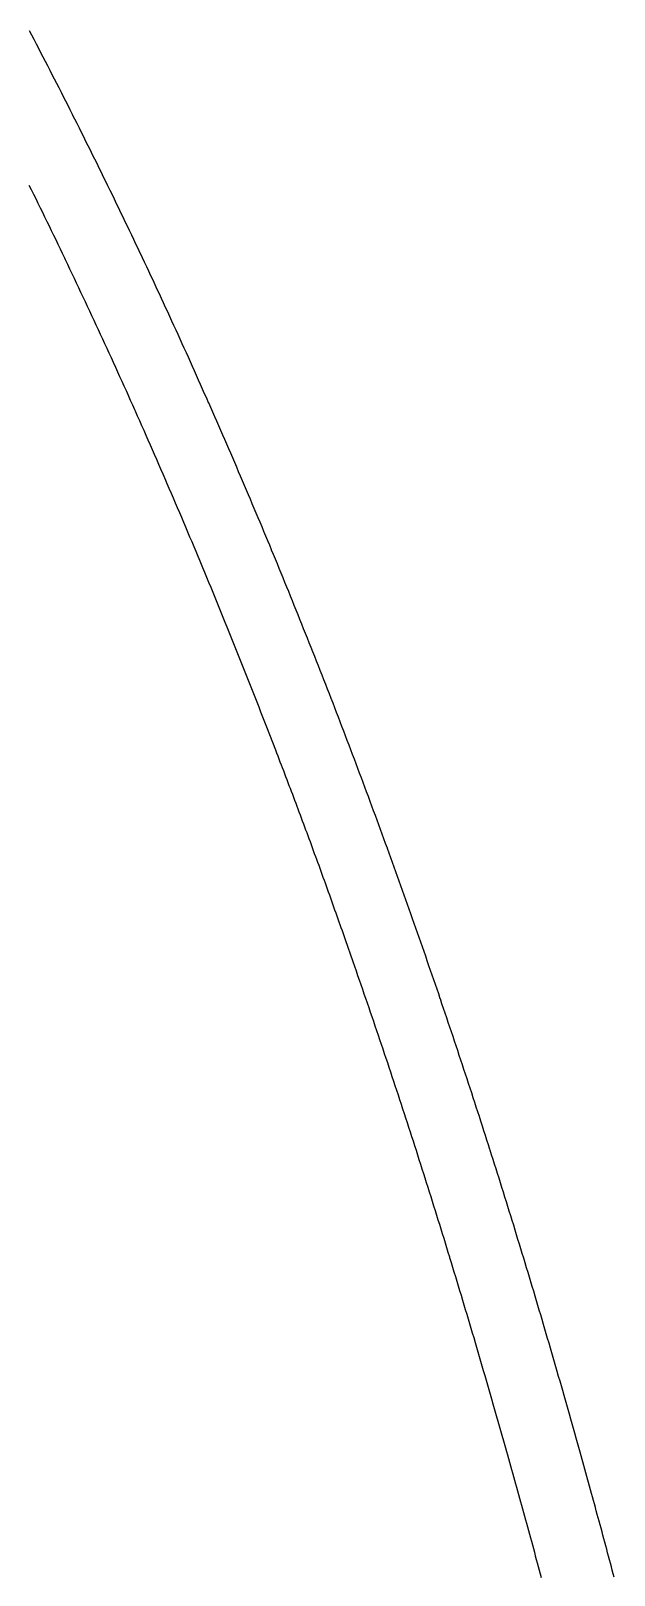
# Model space of a CAD drawing. Extents: x -7325 to -371, y -3238 to 133.
# Drawn here: x -2607.9 to -2490.3, y -1552.4 to -1241.3 of the extents above; entities that cross this region are included whole.
import ezdxf

# ---------------------------------------------------------------- set-up
doc = ezdxf.new("R2010")
doc.units = 0
doc.header["$MEASUREMENT"] = 0
doc.layers.add('NAILERS', color=7, linetype='CONTINUOUS')

msp = doc.modelspace()

# ---------------------------------------------------------------- linework, layer by layer
at = {"layer": 'NAILERS'}
for points in [[(-2490.34, -1552.78), (-2490.52, -1552.08), (-2490.71, -1551.38), (-2490.9, -1550.67), (-2491.08, -1549.97), (-2491.27, -1549.27), (-2491.46, -1548.56), (-2491.65, -1547.86), (-2491.83, -1547.16), (-2492.02, -1546.45), (-2492.21, -1545.75), (-2492.4, -1545.05), (-2492.59, -1544.34), (-2492.78, -1543.64), (-2492.97, -1542.94), (-2493.16, -1542.24), (-2493.35, -1541.53), (-2493.54, -1540.83), (-2493.74, -1540.13), (-2493.93, -1539.43), (-2494.12, -1538.73), (-2494.31, -1538.02), (-2494.51, -1537.32), (-2494.7, -1536.62), (-2494.9, -1535.92), (-2495.09, -1535.22), (-2497.2, -1527.62), (-2497.47, -1526.66), (-2497.74, -1525.71), (-2498, -1524.75), (-2498.27, -1523.8), (-2498.54, -1522.84), (-2498.81, -1521.88), (-2499.08, -1520.93), (-2499.35, -1519.97), (-2499.62, -1519.02), (-2499.89, -1518.06), (-2500.16, -1517.11), (-2500.43, -1516.16), (-2500.7, -1515.2), (-2500.98, -1514.25), (-2501.25, -1513.29), (-2501.53, -1512.34), (-2501.8, -1511.38), (-2502.08, -1510.43), (-2502.35, -1509.48), (-2502.63, -1508.52), (-2502.91, -1507.57), (-2503.18, -1506.62), (-2503.46, -1505.67), (-2503.74, -1504.71), (-2504.02, -1503.76), (-2504.3, -1502.81), (-2504.58, -1501.86), (-2504.86, -1500.9), (-2505.14, -1499.95), (-2505.42, -1499), (-2505.71, -1498.05), (-2505.99, -1497.1), (-2506.27, -1496.15), (-2506.56, -1495.2), (-2506.84, -1494.25), (-2507.13, -1493.29), (-2507.41, -1492.34), (-2507.7, -1491.39), (-2507.99, -1490.44), (-2508.27, -1489.49), (-2508.56, -1488.54), (-2508.85, -1487.59), (-2509.14, -1486.64), (-2509.43, -1485.7), (-2509.72, -1484.75), (-2510.01, -1483.8), (-2510.3, -1482.85), (-2510.59, -1481.9), (-2510.89, -1480.95), (-2511.18, -1480), (-2511.47, -1479.06), (-2511.77, -1478.11), (-2512.06, -1477.16), (-2512.36, -1476.21), (-2512.65, -1475.26), (-2512.95, -1474.32), (-2513.25, -1473.37), (-2513.54, -1472.42), (-2513.84, -1471.48), (-2514.14, -1470.53), (-2514.44, -1469.58), (-2514.74, -1468.64), (-2515.04, -1467.69), (-2515.34, -1466.75), (-2515.37, -1466.66), (-2515.67, -1465.71), (-2515.98, -1464.75), (-2516.28, -1463.8), (-2516.59, -1462.85), (-2516.89, -1461.9), (-2517.2, -1460.95), (-2517.51, -1460), (-2517.81, -1459.05), (-2518.12, -1458.1), (-2518.43, -1457.15), (-2518.74, -1456.2), (-2519.05, -1455.25), (-2519.36, -1454.31), (-2519.67, -1453.36), (-2519.98, -1452.41), (-2520.29, -1451.46), (-2520.61, -1450.51), (-2520.92, -1449.56), (-2521.23, -1448.62), (-2521.55, -1447.67), (-2521.86, -1446.72), (-2522.18, -1445.77), (-2522.5, -1444.83), (-2522.81, -1443.88), (-2523.13, -1442.93), (-2523.45, -1441.99), (-2523.77, -1441.04), (-2524.09, -1440.1), (-2524.41, -1439.15), (-2524.73, -1438.2), (-2525.05, -1437.26), (-2525.37, -1436.31), (-2525.39, -1436.25), (-2525.71, -1435.3), (-2526.04, -1434.35), (-2526.36, -1433.4), (-2526.69, -1432.45), (-2527.01, -1431.5), (-2527.34, -1430.56), (-2527.67, -1429.61), (-2528, -1428.66), (-2528.32, -1427.71), (-2528.65, -1426.77), (-2528.98, -1425.82), (-2529.31, -1424.87), (-2529.64, -1423.92), (-2529.97, -1422.98), (-2530.31, -1422.03), (-2530.64, -1421.09), (-2530.97, -1420.14), (-2531.31, -1419.19), (-2531.64, -1418.25), (-2531.98, -1417.3), (-2532.31, -1416.36), (-2532.65, -1415.41), (-2532.98, -1414.47), (-2533.32, -1413.53), (-2533.66, -1412.58), (-2534, -1411.64), (-2534.34, -1410.69), (-2534.68, -1409.75), (-2535.02, -1408.81), (-2535.36, -1407.86), (-2535.7, -1406.92), (-2536.04, -1405.98), (-2536.06, -1405.94), (-2536.4, -1404.99), (-2536.75, -1404.05), (-2537.09, -1403.1), (-2537.44, -1402.16), (-2537.79, -1401.21), (-2538.13, -1400.27), (-2538.48, -1399.33), (-2538.83, -1398.38), (-2539.18, -1397.44), (-2539.53, -1396.5), (-2539.88, -1395.55), (-2540.23, -1394.61), (-2540.58, -1393.67), (-2540.93, -1392.73), (-2541.28, -1391.79), (-2541.64, -1390.84), (-2541.99, -1389.9), (-2542.35, -1388.96), (-2542.7, -1388.02), (-2543.06, -1387.08), (-2543.41, -1386.14), (-2543.77, -1385.2), (-2544.13, -1384.26), (-2544.49, -1383.32), (-2544.85, -1382.38), (-2545.21, -1381.44), (-2545.57, -1380.5), (-2545.93, -1379.56), (-2546.29, -1378.63), (-2546.65, -1377.69), (-2547.01, -1376.75), (-2547.38, -1375.81), (-2547.39, -1375.79), (-2547.75, -1374.85), (-2548.12, -1373.91), (-2548.48, -1372.97), (-2548.85, -1372.04), (-2549.22, -1371.1), (-2549.59, -1370.16), (-2549.95, -1369.22), (-2550.32, -1368.29), (-2550.69, -1367.35), (-2551.06, -1366.41), (-2551.44, -1365.48), (-2551.81, -1364.54), (-2552.18, -1363.61), (-2552.55, -1362.67), (-2552.93, -1361.73), (-2553.3, -1360.8), (-2553.68, -1359.86), (-2554.05, -1358.93), (-2554.43, -1358), (-2554.81, -1357.06), (-2555.18, -1356.13), (-2555.56, -1355.2), (-2555.94, -1354.26), (-2556.32, -1353.33), (-2556.7, -1352.4), (-2557.08, -1351.46), (-2557.47, -1350.53), (-2557.85, -1349.6), (-2558.23, -1348.67), (-2558.61, -1347.74), (-2559, -1346.81), (-2559.38, -1345.88), (-2559.39, -1345.86), (-2559.78, -1344.93), (-2560.16, -1344), (-2560.55, -1343.07), (-2560.94, -1342.14), (-2561.32, -1341.22), (-2561.71, -1340.29), (-2562.1, -1339.36), (-2562.49, -1338.43), (-2562.88, -1337.51), (-2563.28, -1336.58), (-2563.67, -1335.65), (-2564.06, -1334.73), (-2564.45, -1333.8), (-2564.85, -1332.87), (-2565.24, -1331.95), (-2565.64, -1331.02), (-2566.04, -1330.1), (-2566.43, -1329.17), (-2566.83, -1328.25), (-2567.23, -1327.33), (-2567.63, -1326.4), (-2568.03, -1325.48), (-2568.43, -1324.56), (-2568.83, -1323.63), (-2569.23, -1322.71), (-2569.63, -1321.79), (-2570.04, -1320.87), (-2570.44, -1319.94), (-2570.84, -1319.02), (-2571.25, -1318.1), (-2571.66, -1317.18), (-2572.06, -1316.26), (-2572.08, -1316.23), (-2572.48, -1315.31), (-2572.89, -1314.39), (-2573.3, -1313.47), (-2573.71, -1312.56), (-2574.12, -1311.64), (-2574.52, -1310.72), (-2574.94, -1309.81), (-2575.35, -1308.89), (-2575.76, -1307.98), (-2576.17, -1307.06), (-2576.58, -1306.15), (-2577, -1305.23), (-2577.41, -1304.32), (-2577.83, -1303.4), (-2578.25, -1302.49), (-2578.66, -1301.58), (-2579.08, -1300.67), (-2579.5, -1299.75), (-2579.92, -1298.84), (-2580.34, -1297.93), (-2580.76, -1297.02), (-2581.18, -1296.11), (-2581.6, -1295.19), (-2582.02, -1294.28), (-2582.45, -1293.37), (-2582.87, -1292.46), (-2583.3, -1291.55), (-2583.72, -1290.65), (-2584.15, -1289.74), (-2584.57, -1288.83), (-2585, -1287.92), (-2585.43, -1287.01), (-2585.45, -1286.96), (-2585.88, -1286.06), (-2586.31, -1285.15), (-2586.74, -1284.25), (-2587.17, -1283.35), (-2587.6, -1282.44), (-2588.03, -1281.54), (-2588.46, -1280.64), (-2588.89, -1279.74), (-2589.33, -1278.83), (-2589.76, -1277.93), (-2590.2, -1277.03), (-2590.63, -1276.13), (-2591.07, -1275.23), (-2591.5, -1274.33), (-2591.94, -1273.43), (-2592.38, -1272.53), (-2592.82, -1271.63), (-2593.26, -1270.74), (-2593.7, -1269.84), (-2594.14, -1268.94), (-2594.59, -1268.04), (-2595.03, -1267.14), (-2595.47, -1266.25), (-2595.92, -1265.35), (-2596.36, -1264.46), (-2596.81, -1263.56), (-2597.25, -1262.66), (-2597.7, -1261.77), (-2598.15, -1260.88), (-2598.6, -1259.98), (-2599.05, -1259.09), (-2599.5, -1258.19), (-2599.53, -1258.13), (-2599.98, -1257.24), (-2600.43, -1256.35), (-2600.88, -1255.47), (-2601.33, -1254.58), (-2601.78, -1253.69), (-2602.24, -1252.8), (-2602.69, -1251.92), (-2603.14, -1251.03), (-2603.6, -1250.14), (-2604.05, -1249.26), (-2604.51, -1248.37), (-2604.97, -1247.49), (-2605.43, -1246.6), (-2605.89, -1245.72), (-2606.35, -1244.84), (-2606.81, -1243.95), (-2607.27, -1243.07), (-2607.73, -1242.19), (-2608.19, -1241.31)], [(-2608.31, -1272.35), (-2607.85, -1273.27), (-2607.4, -1274.18), (-2606.95, -1275.1), (-2606.5, -1276.01), (-2606.05, -1276.93), (-2605.6, -1277.85), (-2605.15, -1278.76), (-2604.71, -1279.68), (-2604.26, -1280.6), (-2603.81, -1281.51), (-2603.37, -1282.43), (-2602.92, -1283.35), (-2602.48, -1284.27), (-2602.04, -1285.19), (-2601.6, -1286.11), (-2601.16, -1287.03), (-2601.01, -1287.33), (-2600.57, -1288.27), (-2600.12, -1289.21), (-2599.67, -1290.15), (-2599.22, -1291.09), (-2598.78, -1292.03), (-2598.33, -1292.97), (-2597.89, -1293.91), (-2597.45, -1294.85), (-2597, -1295.79), (-2596.56, -1296.74), (-2596.12, -1297.68), (-2595.68, -1298.62), (-2595.24, -1299.57), (-2594.8, -1300.51), (-2594.36, -1301.45), (-2593.93, -1302.4), (-2593.49, -1303.34), (-2593.05, -1304.29), (-2592.62, -1305.24), (-2592.18, -1306.18), (-2591.75, -1307.13), (-2591.32, -1308.07), (-2590.89, -1309.02), (-2590.46, -1309.97), (-2590.03, -1310.92), (-2589.6, -1311.87), (-2589.17, -1312.81), (-2588.74, -1313.76), (-2588.31, -1314.71), (-2587.89, -1315.66), (-2587.46, -1316.61), (-2587.04, -1317.56), (-2586.9, -1317.86), (-2586.47, -1318.83), (-2586.04, -1319.8), (-2585.61, -1320.77), (-2585.18, -1321.75), (-2584.75, -1322.72), (-2584.32, -1323.69), (-2583.89, -1324.66), (-2583.47, -1325.63), (-2583.04, -1326.6), (-2582.61, -1327.58), (-2582.19, -1328.55), (-2581.77, -1329.52), (-2581.34, -1330.5), (-2580.92, -1331.47), (-2580.5, -1332.45), (-2580.08, -1333.42), (-2579.66, -1334.4), (-2579.24, -1335.37), (-2578.82, -1336.35), (-2578.4, -1337.32), (-2577.99, -1338.3), (-2577.57, -1339.28), (-2577.16, -1340.25), (-2576.74, -1341.23), (-2576.33, -1342.21), (-2575.92, -1343.19), (-2575.5, -1344.16), (-2575.09, -1345.14), (-2574.68, -1346.12), (-2574.27, -1347.1), (-2573.86, -1348.08), (-2573.46, -1349.06), (-2573.33, -1349.37), (-2572.91, -1350.37), (-2572.5, -1351.37), (-2572.08, -1352.37), (-2571.67, -1353.37), (-2571.26, -1354.37), (-2570.85, -1355.37), (-2570.44, -1356.37), (-2570.03, -1357.37), (-2569.62, -1358.38), (-2569.21, -1359.38), (-2568.8, -1360.38), (-2568.39, -1361.38), (-2567.99, -1362.39), (-2567.58, -1363.39), (-2567.18, -1364.39), (-2566.78, -1365.4), (-2566.37, -1366.4), (-2565.97, -1367.41), (-2565.57, -1368.41), (-2565.17, -1369.42), (-2564.77, -1370.43), (-2564.37, -1371.43), (-2563.97, -1372.44), (-2563.57, -1373.44), (-2563.18, -1374.45), (-2562.78, -1375.46), (-2562.39, -1376.47), (-2561.99, -1377.47), (-2561.6, -1378.48), (-2561.2, -1379.49), (-2560.81, -1380.5), (-2560.42, -1381.51), (-2558.62, -1386.15), (-2558.39, -1386.75), (-2558.16, -1387.34), (-2557.93, -1387.93), (-2557.71, -1388.53), (-2557.48, -1389.12), (-2557.25, -1389.71), (-2557.02, -1390.31), (-2556.8, -1390.9), (-2556.57, -1391.49), (-2556.34, -1392.09), (-2556.12, -1392.68), (-2555.89, -1393.28), (-2555.66, -1393.87), (-2555.44, -1394.47), (-2555.21, -1395.06), (-2554.99, -1395.66), (-2554.76, -1396.25), (-2554.54, -1396.85), (-2554.32, -1397.44), (-2554.09, -1398.04), (-2553.87, -1398.63), (-2553.65, -1399.23), (-2553.42, -1399.82), (-2553.2, -1400.42), (-2552.98, -1401.01), (-2552.76, -1401.61), (-2552.54, -1402.21), (-2552.31, -1402.8), (-2552.09, -1403.4), (-2551.87, -1403.99), (-2551.65, -1404.59), (-2551.43, -1405.19), (-2551.21, -1405.78), (-2550.99, -1406.38), (-2550.78, -1406.98), (-2550.56, -1407.58), (-2550.34, -1408.17), (-2550.12, -1408.77), (-2549.9, -1409.37), (-2549.69, -1409.96), (-2549.47, -1410.56), (-2549.25, -1411.16), (-2549.04, -1411.76), (-2548.82, -1412.36), (-2548.6, -1412.95), (-2548.39, -1413.55), (-2548.17, -1414.15), (-2547.96, -1414.75), (-2547.74, -1415.35), (-2547.53, -1415.95), (-2547.32, -1416.55), (-2547.1, -1417.14), (-2546.89, -1417.74), (-2546.68, -1418.34), (-2546.46, -1418.94), (-2546.25, -1419.54), (-2546.04, -1420.14), (-2545.83, -1420.74), (-2545.62, -1421.34), (-2545.41, -1421.94), (-2545.2, -1422.54), (-2544.99, -1423.14), (-2544.78, -1423.74), (-2544.57, -1424.34), (-2543.01, -1428.78), (-2542.69, -1429.71), (-2542.37, -1430.63), (-2542.05, -1431.55), (-2541.73, -1432.48), (-2541.41, -1433.4), (-2541.09, -1434.33), (-2540.77, -1435.25), (-2540.45, -1436.17), (-2540.14, -1437.1), (-2539.82, -1438.02), (-2539.5, -1438.95), (-2539.19, -1439.87), (-2538.87, -1440.8), (-2538.56, -1441.72), (-2538.24, -1442.65), (-2537.93, -1443.58), (-2537.62, -1444.5), (-2537.31, -1445.43), (-2536.99, -1446.35), (-2536.68, -1447.28), (-2536.37, -1448.21), (-2536.06, -1449.14), (-2535.75, -1450.06), (-2535.44, -1450.99), (-2535.14, -1451.92), (-2534.83, -1452.85), (-2534.52, -1453.77), (-2534.22, -1454.7), (-2533.91, -1455.63), (-2533.6, -1456.56), (-2533.3, -1457.49), (-2533, -1458.42), (-2532.69, -1459.35), (-2532.39, -1460.28), (-2532.09, -1461.2), (-2531.78, -1462.13), (-2531.48, -1463.06), (-2531.18, -1463.99), (-2530.88, -1464.92), (-2530.58, -1465.86), (-2530.28, -1466.79), (-2529.98, -1467.72), (-2529.69, -1468.65), (-2529.39, -1469.58), (-2529.09, -1470.51), (-2528.8, -1471.44), (-2528.5, -1472.37), (-2528.2, -1473.3), (-2527.91, -1474.24), (-2527.62, -1475.17), (-2527.32, -1476.1), (-2527.03, -1477.03), (-2526.74, -1477.97), (-2526.44, -1478.9), (-2526.15, -1479.83), (-2525.86, -1480.77), (-2525.57, -1481.7), (-2525.28, -1482.63), (-2524.99, -1483.57), (-2524.7, -1484.5), (-2524.42, -1485.43), (-2524.13, -1486.37), (-2523.84, -1487.3), (-2523.56, -1488.24), (-2523.5, -1488.42), (-2523.21, -1489.37), (-2522.92, -1490.32), (-2522.63, -1491.26), (-2522.34, -1492.21), (-2522.06, -1493.16), (-2521.77, -1494.1), (-2521.48, -1495.05), (-2521.2, -1496), (-2520.91, -1496.95), (-2520.63, -1497.89), (-2520.35, -1498.84), (-2520.06, -1499.79), (-2519.78, -1500.74), (-2519.5, -1501.69), (-2519.22, -1502.64), (-2518.94, -1503.58), (-2518.65, -1504.53), (-2518.38, -1505.48), (-2518.1, -1506.43), (-2517.82, -1507.38), (-2517.54, -1508.33), (-2517.26, -1509.28), (-2516.98, -1510.23), (-2516.71, -1511.18), (-2516.43, -1512.13), (-2516.16, -1513.08), (-2515.88, -1514.03), (-2515.61, -1514.98), (-2515.33, -1515.93), (-2515.06, -1516.88), (-2514.79, -1517.84), (-2514.51, -1518.79), (-2512.25, -1526.72), (-2512.04, -1527.44), (-2511.84, -1528.16), (-2511.63, -1528.89), (-2511.42, -1529.61), (-2511.22, -1530.33), (-2511.02, -1531.06), (-2510.81, -1531.78), (-2510.61, -1532.51), (-2510.4, -1533.23), (-2510.2, -1533.96), (-2510, -1534.68), (-2509.8, -1535.4), (-2509.6, -1536.13), (-2509.39, -1536.85), (-2509.19, -1537.58), (-2508.99, -1538.3), (-2508.79, -1539.03), (-2508.59, -1539.76), (-2508.39, -1540.48), (-2508.2, -1541.21), (-2508, -1541.93), (-2507.8, -1542.66), (-2507.6, -1543.38), (-2507.4, -1544.11), (-2507.21, -1544.84), (-2507.01, -1545.56), (-2506.82, -1546.29), (-2506.62, -1547.02), (-2506.42, -1547.74), (-2506.23, -1548.47), (-2506.04, -1549.2), (-2505.84, -1549.92), (-2505.65, -1550.65), (-2505.46, -1551.38), (-2505.26, -1552.11), (-2505.07, -1552.83)]]:
    msp.add_lwpolyline(points, dxfattribs=at)

doc.saveas('drawing.dxf')
